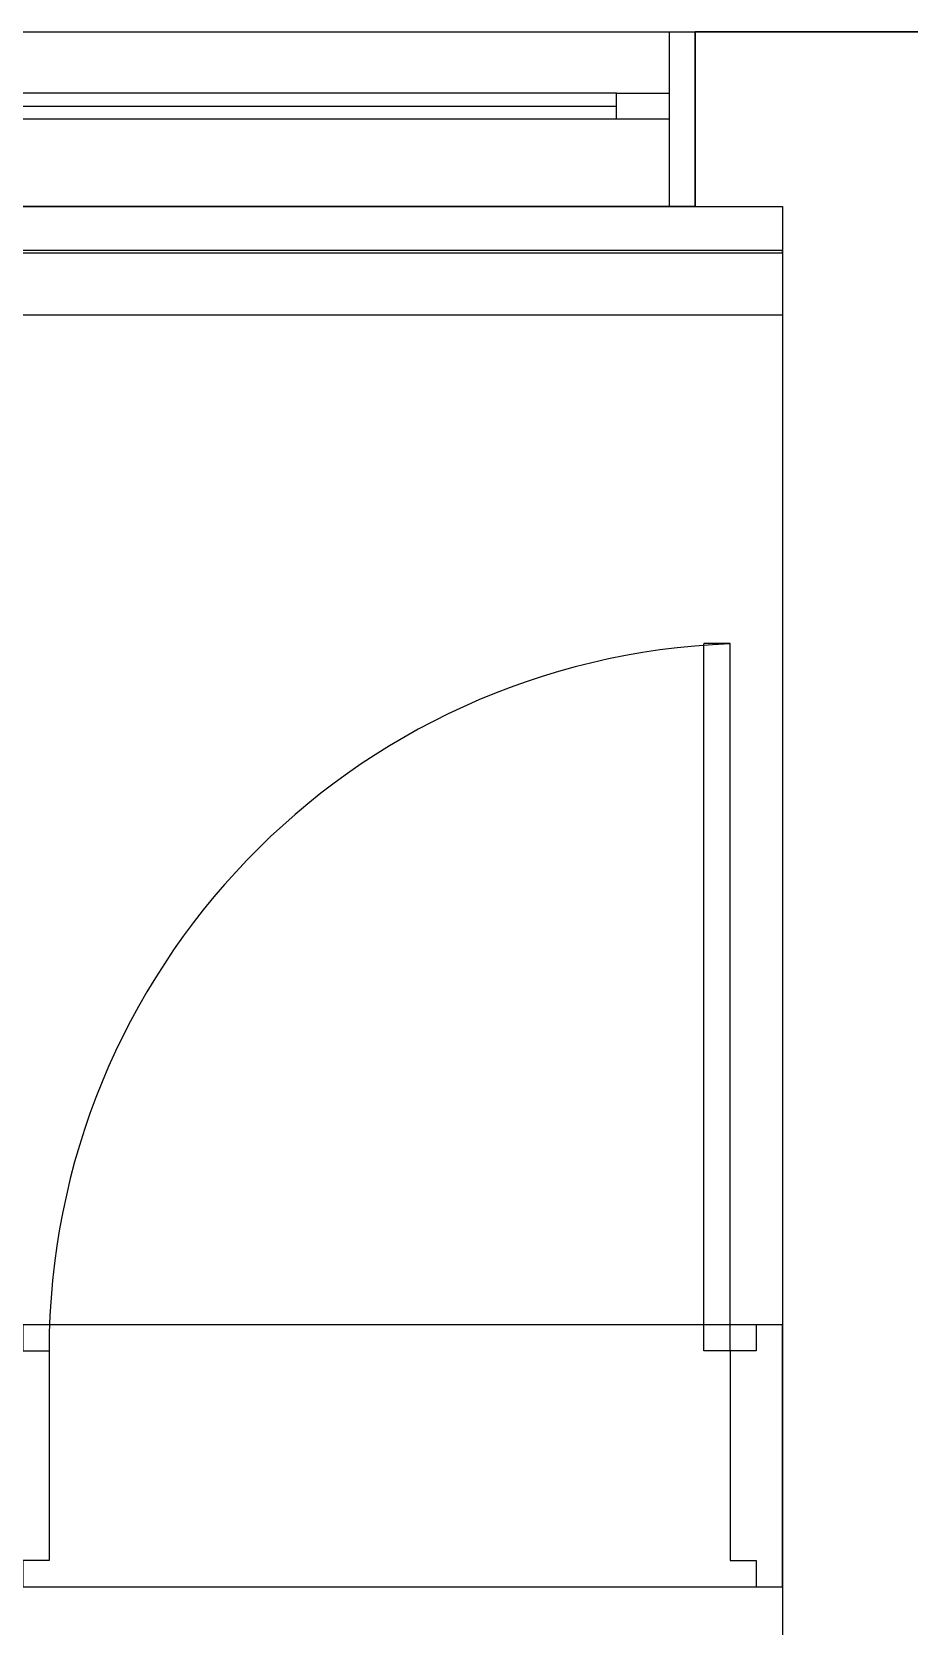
# Model space of a CAD drawing. Header units: millimetres. Extents: x -41292 to 298682, y -22072 to 33155.
# Drawn here: x 32985 to 33990, y 11626 to 13451 of the extents above; entities that cross this region are included whole.
import ezdxf

# ---------------------------------------------------------------- set-up
doc = ezdxf.new("R2010")
doc.units = ezdxf.units.MM
for name, color, linetype in [('벽1', 2, 'Continuous'), ('창호', 4, 'Continuous'), ('틀', 8, 'Continuous')]:
    doc.layers.add(name, color=color, linetype=linetype)

# ---------------------------------------------------------------- blocks, each defined once
blk = doc.blocks.new('AHSISHEUD')
for p, q in [((30912, 31098.7), (34372, 31098.7)), ((34372, 31098.7), (34372, 30898.7)), ((34672, 31098.7), (34372, 31098.7)), ((30912, 30898.7), (34372, 30898.7)), ((34372, 30898.7), (34472, 30898.7)), ((34472, 30898.7), (34472, 30848.7)), ((30912, 30848.7), (34472, 30848.7)), ((30912, 30845.6), (34472, 30845.6)), ((34472, 30845.6), (34472, 30848.7)), ((34472, 30845.6), (34472, 30774.4)), ((34472, 30774.4), (30912, 30774.4)), ((34472, 30774.4), (34472, 28738.7))]:
    blk.add_line(p, q)

msp = doc.modelspace()

# ---------------------------------------------------------------- linework, layer by layer
at = {"layer": '벽1'}
for p, q in [((33744.67, 13450.58), (34044.67, 13450.58)), ((33744.67, 13250.58), (33744.67, 13450.58)), ((33744.67, 13250.58), (33844.67, 13250.58)), ((33844.67, 13250.58), (33844.67, 11930.58)), ((33844.67, 11920.58), (33844.67, 11720.58)), ((33844.67, 11720.58), (33844.67, 8030.58))]:
    msp.add_line(p, q, dxfattribs=at)
at = {"layer": '창호'}
for p, q in [((33654.67, 13380.58), (32044.67, 13380.58)), ((33654.67, 13350.58), (32044.67, 13350.58))]:
    msp.add_line(p, q, dxfattribs=at)
msp.add_arc((33814.67, 11940.58), 810, 92.12255, 180, dxfattribs=at)
at = {"layer": '틀'}
for p, q in [((30284.67, 13450.58), (33744.67, 13450.58)), ((33714.67, 13450.58), (33714.67, 13250.58)), ((33744.67, 13450.58), (33744.67, 13250.58)), ((32044.67, 13365.58), (33654.67, 13365.58)), ((33744.67, 13250.58), (30284.67, 13250.58)), ((33784.67, 12750.58), (33754.67, 12750.58)), ((33754.67, 11940.58), (33754.67, 12750.03)), ((33784.67, 11940.58), (33784.67, 12750.58)), ((33844.67, 11970.58), (32944.67, 11970.58)), ((33844.67, 11670.58), (33844.67, 11970.58)), ((33844.67, 11970.58), (33844.67, 11670.58)), ((33784.67, 11940.58), (33754.67, 11940.58)), ((32944.67, 11670.58), (33844.67, 11670.58))]:
    msp.add_line(p, q, dxfattribs=at)
msp.add_lwpolyline([(33654.67, 13350.58), (33654.67, 13380.58), (33714.67, 13380.58), (33714.67, 13350.58)], close=True, dxfattribs=at)
for points in [[(32944.67, 11970.58), (32974.67, 11970.58), (32974.67, 11940.58), (33004.67, 11940.58), (33004.67, 11700.58), (32974.67, 11700.58), (32974.67, 11670.58), (32944.67, 11670.58), (32944.67, 11970.58)], [(33844.67, 11970.58), (33814.67, 11970.58), (33814.67, 11940.58), (33784.67, 11940.58), (33784.67, 11700.58), (33814.67, 11700.58), (33814.67, 11670.58), (33844.67, 11670.58), (33844.67, 11970.58)]]:
    msp.add_lwpolyline(points, dxfattribs=at)

# ---------------------------------------------------------------- block references
msp.add_blockref('AHSISHEUD', (-627.37, -17648.09))

doc.saveas('drawing.dxf')
